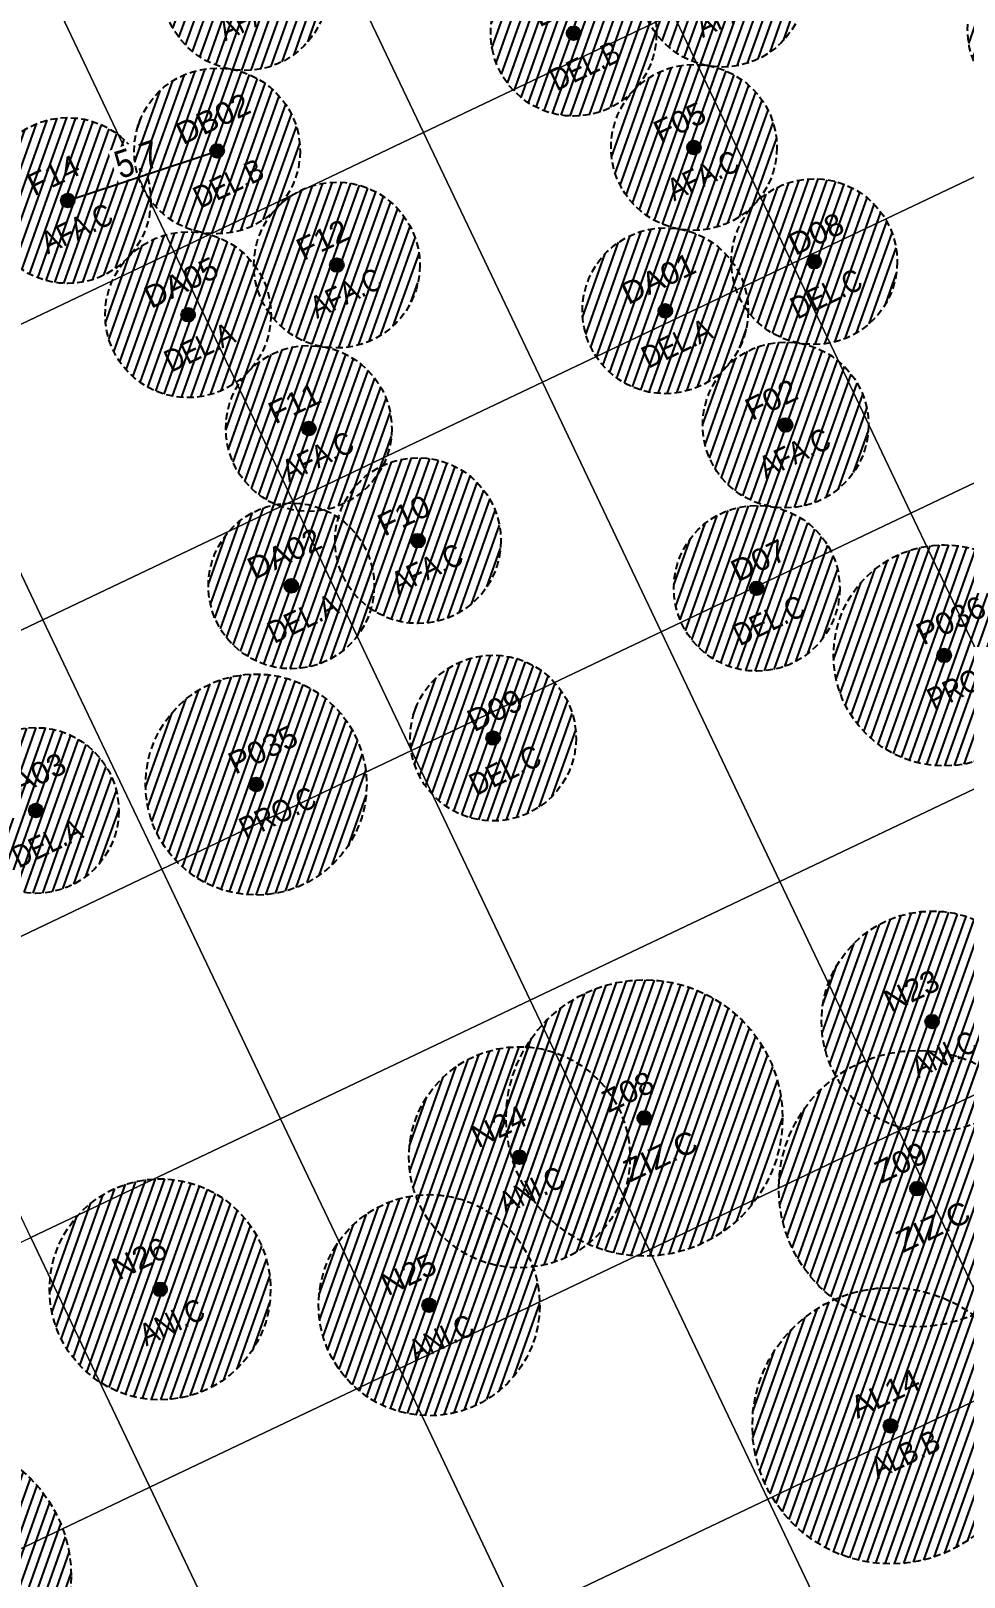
# Model space of a CAD drawing. Header units: metres. Extents: x 679599 to 680038, y 2748524 to 2748844.
# Drawn here: x 679709.6 to 679743.4, y 2748586.6 to 2748642.5 of the extents above; entities that cross this region are included whole.
import ezdxf

# ---------------------------------------------------------------- set-up
doc = ezdxf.new("R2010")
doc.units = ezdxf.units.M
doc.linetypes.add('HIDDEN', pattern=[0.375, 0.25, -0.125])
doc.layers.add('00-GRID_PLANTATION', color=7, linetype='Continuous', lineweight=0, true_color=0xff9c7a)
for name, color, linetype in [('02-L-Setting Out_Dimensions', 250, 'Continuous'), ('COTAUX', 7, 'Continuous'), ('SL_TREE_CANOPY', 251, 'HIDDEN'), ('SL_TREE_ID', 162, 'Continuous'), ('SL_TREE_LEGEND', 7, 'Continuous'), ('SL_TREE_TRUNK', 251, 'Continuous')]:
    doc.layers.add(name, color=color, linetype=linetype)
for name, color, linetype, true_color in [('SL_TREE__DELONIX_REGIA', 7, 'Continuous', 0x8f2400), ('SL_TREE_ACACIA_FARNESIANA', 7, 'Continuous', 0xe0e000), ('SL_TREE_ACACIA_NILOTICA', 7, 'Continuous', 0x264d00), ('SL_TREE_ALBIZIA_LEBBECK', 7, 'Continuous', 0xa3a300), ('SL_TREE_PROSOPIS_CINERARIA', 7, 'Continuous', 0x5f7f00), ('SL_TREE_ZIZIPHUS_SPINA', 7, 'Continuous', 0xc6d408)]:
    doc.layers.add(name, color=color, linetype=linetype, true_color=true_color)
doc.styles.add('E100', font='verdana.ttf', dxfattribs={"height": 0.4})
doc.styles.get("Standard").update_dxf_attribs({"font": 'arial.ttf'})
doc.styles.add('TER-200', font='ARIALN.TTF', dxfattribs={"height": 1})
doc.dimstyles.new('E250', dxfattribs={"dimscale": 0.03, "dimtxt": 0.4, "dimasz": 0.5, "dimexe": 0.1, "dimexo": 1, "dimgap": 4, "dimtad": 1, "dimzin": 0, "dimdsep": 46, "dimtxsty": 'E100', "dimblk1": 'LINCOT200', "dimblk2": 'LINCOT200', "dimsah": 1, "dimcen": 0.1, "dimdle": 0.1, "dimse1": 1, "dimse2": 1, "dimclrt": 256, "dimadec": 0, "dimazin": 0, "dimtfac": 0.01538461538461539, "dimtofl": 0, "dimtmove": 0, "dimatfit": 3, "dimldrblk": 'LINCOT200', "dimfxl": 1, "dimtolj": 1, "dimtzin": 0, "dimarcsym": 0})
pattern_1 = [(45, (0, 0), (-0.2245064030267289, 0.2245064030267289), [])]
pattern_2 = [(70.44812939262282, (0, -4.656612873077393e-10), (-0.2991926023986827, 0.106254584230064), [])]

# ---------------------------------------------------------------- blocks, each defined once
blk = doc.blocks.new('Ziziphus_spina_christi')
h = blk.add_hatch()
h.set_pattern_fill('ANSI31', color=256, scale=0.1)
h.set_pattern_definition(pattern_1)
edge = h.paths.add_edge_path()
edge.add_arc((-6.661338147750939e-16, -8.881784197001252e-16), 5.000000000000001, 0, 360)
at = {"layer": 'SL_TREE_TRUNK'}
h = blk.add_hatch(color=256, dxfattribs=at)
h.dxf.hatch_style = 1
edge = h.paths.add_edge_path()
edge.add_arc((0, 0), 0.2500003876001918, 0, 360)
at = {"layer": 'SL_TREE_CANOPY', "linetype": 'HIDDEN'}
blk.add_circle((0, 0), 5, dxfattribs=at)
at = {"layer": 'SL_TREE_TRUNK'}
blk.add_circle((0, 0), 0.2500003876001918, dxfattribs=at)
at = {"layer": 'SL_TREE_ID'}
blk.add_attdef('ID', (-1.090554446818487, 0.7152588476904356), '', height=0.8, rotation=0.000420918299423, dxfattribs=at)
at = {"layer": 'SL_TREE_LEGEND'}
blk.add_attdef('NOMBRE_ESPECIE', (-1.464163609154383, -1.887849904743556), '', height=0.8, rotation=0.000420918299423, dxfattribs=at)
blk = doc.blocks.new('Acacia_pycnantha')
h = blk.add_hatch()
h.set_pattern_fill('ANSI31', color=256, scale=0.1)
h.set_pattern_definition(pattern_1)
edge = h.paths.add_edge_path()
edge.add_arc((-2.328306436538696e-10, 0), 2.999999999974137, 3.180554681463517e-15, 360)
at = {"layer": 'SL_TREE_TRUNK'}
h = blk.add_hatch(color=256, dxfattribs=at)
h.dxf.hatch_style = 1
edge = h.paths.add_edge_path()
edge.add_arc((2.328306436538696e-10, 0), 0.2500003876001918, 0, 360)
at = {"layer": 'SL_TREE_CANOPY', "linetype": 'HIDDEN'}
blk.add_circle((2.328306436538696e-10, 0), 3, dxfattribs=at)
at = {"layer": 'SL_TREE_TRUNK'}
blk.add_circle((2.328306436538696e-10, 0), 0.2500003876001918, dxfattribs=at)
at = {"layer": 'SL_TREE_ID'}
blk.add_attdef('ID', (-1.037253160461781, 0.6508105848674965), '', height=0.8, rotation=0.000420918299423, dxfattribs=at)
at = {"layer": 'SL_TREE_LEGEND', "insert": (-1.489660865123959, -0.6532864519394934), "char_height": 0.8, "attachment_point": 1, "rotation": 0.012362144525415425, "style": 'TER-200'}
blk.add_mtext_dynamic_manual_height_columns('AFA.C', width=38.77958347063934, gutter_width=12.50001938000959, heights=[0], dxfattribs=at)
blk = doc.blocks.new('Acacia_nilotica')
h = blk.add_hatch()
h.set_pattern_fill('ANSI31', color=256, scale=0.1)
h.set_pattern_definition(pattern_1)
edge = h.paths.add_edge_path()
edge.add_arc((-6.661338147750939e-16, -8.881784197001252e-16), 3.999999999999999, 0, 360)
at = {"layer": 'SL_TREE_TRUNK'}
h = blk.add_hatch(color=256, dxfattribs=at)
h.dxf.hatch_style = 1
edge = h.paths.add_edge_path()
edge.add_arc((0, 0), 0.2500003876001918, 0, 360)
at = {"layer": 'SL_TREE_CANOPY', "linetype": 'HIDDEN'}
blk.add_circle((0, 0), 4, dxfattribs=at)
at = {"layer": 'SL_TREE_TRUNK'}
blk.add_circle((0, 0), 0.2500003876001918, dxfattribs=at)
at = {"layer": 'SL_TREE_ID'}
blk.add_attdef('ID', (-1.213950848484089, 0.9305009110162956), '', height=0.8, rotation=0.000420918299423, dxfattribs=at)
at = {"layer": 'SL_TREE_LEGEND', "insert": (-1.34179218168218, -0.8530613644979894), "char_height": 0.8, "attachment_point": 1, "style": 'TER-200'}
blk.add_mtext_dynamic_manual_height_columns('ANI.C', width=38.77952334683659, gutter_width=12.5, heights=[0], dxfattribs=at)
blk = doc.blocks.new('Albizia_lebbeck')
h = blk.add_hatch()
h.set_pattern_fill('ANSI31', color=256, scale=0.1)
h.set_pattern_definition(pattern_1)
edge = h.paths.add_edge_path()
edge.add_arc((0, 4.656612873077393e-10), 4.999999999981005, -25.44812939262281, 334.5518706073772)
at = {"layer": 'SL_TREE_TRUNK'}
h = blk.add_hatch(color=256, dxfattribs=at)
h.dxf.hatch_style = 1
edge = h.paths.add_edge_path()
edge.add_arc((2.328306436538696e-10, 0), 0.2500003876001918, 0, 360)
at = {"layer": 'SL_TREE_CANOPY', "linetype": 'HIDDEN'}
blk.add_circle((2.328306436538696e-10, 0), 5, dxfattribs=at)
at = {"layer": 'SL_TREE_TRUNK'}
blk.add_circle((2.328306436538696e-10, 0), 0.2500003876001918, dxfattribs=at)
at = {"layer": 'SL_TREE_ID'}
blk.add_attdef('ID', (-0.9810078069718458, 0.7368421231547302), '', height=0.8, rotation=0.000420918299423, dxfattribs=at)
at = {"layer": 'SL_TREE_LEGEND', "insert": (-1.25964832330942, -0.7561016048520699), "char_height": 0.8, "attachment_point": 1, "rotation": 0.012362144525415425, "style": 'TER-200'}
blk.add_mtext_dynamic_manual_height_columns('ALB.B', width=38.77958347063934, gutter_width=12.50001938000959, heights=[0], dxfattribs=at)
blk = doc.blocks.new('Prosopis_cineraria')
h = blk.add_hatch()
h.set_pattern_fill('ANSI31', color=256, scale=0.1)
h.set_pattern_definition(pattern_1)
edge = h.paths.add_edge_path()
edge.add_arc((-1.862645149230957e-09, -1.396983861923218e-09), 4.000000002159871, 0, 360)
at = {"layer": 'SL_TREE_TRUNK'}
h = blk.add_hatch(color=256, dxfattribs=at)
h.dxf.hatch_style = 1
edge = h.paths.add_edge_path()
edge.add_arc((0, 0), 0.25, 0, 360)
at = {"layer": 'SL_TREE_CANOPY', "linetype": 'HIDDEN'}
blk.add_circle((0, 0), 4, dxfattribs=at)
at = {"layer": 'SL_TREE_TRUNK'}
blk.add_circle((0, 0), 0.25, dxfattribs=at)
at = {"layer": 'SL_TREE_ID'}
blk.add_attdef('ID', (-0.5349555176233096, 0.6443084545875202), '', height=0.8, rotation=0.000420918299423, dxfattribs=at)
at = {"layer": 'SL_TREE_LEGEND', "insert": (-1.190907274773998, -0.8530613649636507), "char_height": 0.8, "attachment_point": 1, "style": 'TER-200'}
blk.add_mtext_dynamic_manual_height_columns('PRO.C', width=38.77952334683659, gutter_width=12.5, heights=[0], dxfattribs=at)
blk = doc.blocks.new('Delonix_regia')
h = blk.add_hatch()
h.set_pattern_fill('ANSI31', color=256, scale=0.1)
h.set_pattern_definition(pattern_1)
edge = h.paths.add_edge_path()
edge.add_arc((2.328306436538696e-10, 4.656612873077393e-10), 3.000000000087448, -25.44812939262281, 334.5518706073772)
at = {"layer": 'SL_TREE_TRUNK'}
h = blk.add_hatch(color=256, dxfattribs=at)
h.dxf.hatch_style = 1
edge = h.paths.add_edge_path()
edge.add_arc((2.328306436538696e-10, 4.656612873077393e-10), 0.2500003876001918, 0, 360)
at = {"layer": 'SL_TREE_CANOPY', "linetype": 'HIDDEN'}
blk.add_circle((2.328306436538696e-10, 4.656612873077393e-10), 3, dxfattribs=at)
at = {"layer": 'SL_TREE_TRUNK'}
blk.add_circle((2.328306436538696e-10, 4.656612873077393e-10), 0.2500003876001918, dxfattribs=at)
at = {"layer": 'SL_TREE_ID'}
blk.add_attdef('ID', (-0.5349555346349746, 0.4832313426098871), '', height=0.8, rotation=0.000420918299423, dxfattribs=at)
at = {"layer": 'SL_TREE_LEGEND', "insert": (-1.457995555715023, -0.8330300198867917), "char_height": 0.8, "attachment_point": 1, "style": 'TER-200'}
blk.add_mtext_dynamic_manual_height_columns('DEL.C', width=38.77952334683659, gutter_width=12.5, heights=[0], dxfattribs=at)
blk = doc.blocks.new('LINCOT200')
for p, q in [((0, -9.999961704014428), (0, 10.00003829598555)), ((3.694822225952521e-13, 3.829598557558711e-05), (10.00000000000051, 3.829598557558711e-05))]:
    blk.add_line(p, q)
at = {"const_width": 1.875}
blk.add_lwpolyline([(3.535533801624467, -3.535495714255788), (-3.535533950636761, 3.535572157214077)], dxfattribs=at)
at = {"layer": 'COTAUX'}
blk.add_line((0, 0), (-1.249999999999915, 0), dxfattribs=at)
blk = doc.blocks.new('*D40')
at = {"layer": '02-L-Setting Out_Dimensions', "color": 0, "lineweight": -2, "transparency": 16777216}
blk.add_line((679710.983915646, 2748636.386131498), (679716.3567143482, 2748638.170115397), dxfattribs=at)
at = {"layer": 'Defpoints', "color": 0, "transparency": 16777216}
for p in [(679716.3709501115, 2748638.174842239), (679716.3709501115, 2748638.174842239), (679710.9696798827, 2748636.381404656)]:
    blk.add_point(p, dxfattribs=at)
at = {"layer": '02-L-Setting Out_Dimensions', "color": 0, "lineweight": -2, "transparency": 16777216, "xscale": 0.015, "yscale": 0.015, "zscale": 0.015}
for p, rotation in [((679716.3709501115, 2748638.174842239), 18.36822892646921), ((679710.9696798826, 2748636.381404656), 198.3682289264692)]:
    blk.add_blockref('LINCOT200', p, dxfattribs=dict(at, rotation=rotation))
at = {"layer": '02-L-Setting Out_Dimensions', "transparency": 16777216, "insert": (679713.472251917, 2748637.874627184), "char_height": 1, "attachment_point": 5, "rotation": 18.36822892646921, "style": 'TER-200', "bg_fill": 3, "box_fill_scale": 1.1, "bg_fill_color": 256, "bg_fill_true_color": 13158600, "bg_fill_transparency": 0}
blk.add_mtext('\\A1;5.7', dxfattribs=at)
blk = doc.blocks.new('delonix.A')
h = blk.add_hatch()
h.set_pattern_fill('ANSI31', color=256, scale=0.1, angle=25.44812939262281)
h.set_pattern_definition(pattern_2)
edge = h.paths.add_edge_path()
edge.add_arc((0, 0), 3.000000000087448, 6.361109362927034e-15, 360)
at = {"layer": 'SL_TREE_TRUNK'}
h = blk.add_hatch(color=256, dxfattribs=at)
h.dxf.hatch_style = 1
edge = h.paths.add_edge_path()
edge.add_arc((0, 0), 0.2500003876001918, 0, 360)
at = {"layer": 'SL_TREE_CANOPY', "linetype": 'HIDDEN'}
blk.add_circle((0, 0), 3, dxfattribs=at)
at = {"layer": 'SL_TREE_TRUNK'}
blk.add_circle((0, 0), 0.2500003876001918, dxfattribs=at)
at = {"layer": 'SL_TREE_ID'}
blk.add_attdef('ID', (-1.33993822935482, 0.2064761969521947), '', height=0.8, rotation=25.44855030298583, dxfattribs=at)
at = {"layer": 'SL_TREE_LEGEND', "insert": (-0.9585852101445198, -1.378696649335325), "char_height": 0.8, "attachment_point": 1, "rotation": 25.448129392622818, "style": 'TER-200'}
blk.add_mtext_dynamic_manual_height_columns('DEL.A', width=38.77952334683659, gutter_width=12.5, heights=[0], dxfattribs=at)
blk = doc.blocks.new('Delonix.B')
h = blk.add_hatch()
h.set_pattern_fill('ANSI31', color=256, scale=0.1, angle=25.44812939262281)
h.set_pattern_definition(pattern_2)
edge = h.paths.add_edge_path()
edge.add_arc((0, 0), 3.000000000087448, 6.361109362927034e-15, 360)
at = {"layer": 'SL_TREE_TRUNK'}
h = blk.add_hatch(color=256, dxfattribs=at)
h.dxf.hatch_style = 1
edge = h.paths.add_edge_path()
edge.add_arc((0, 0), 0.2500003876001918, 0, 360)
at = {"layer": 'SL_TREE_CANOPY', "linetype": 'HIDDEN'}
blk.add_circle((0, 0), 3, dxfattribs=at)
at = {"layer": 'SL_TREE_TRUNK'}
blk.add_circle((0, 0), 0.2500003876001918, dxfattribs=at)
at = {"layer": 'SL_TREE_ID'}
blk.add_attdef('ID', (-1.237425848712602, 0.2064765735011943), '', height=0.8, rotation=25.44855030298583, dxfattribs=at)
at = {"layer": 'SL_TREE_LEGEND', "insert": (-0.9585852101445198, -1.378696649335325), "char_height": 0.8, "attachment_point": 1, "rotation": 25.448129392622818, "style": 'TER-200'}
blk.add_mtext_dynamic_manual_height_columns('DEL.B', width=38.77952334683659, gutter_width=12.5, heights=[0], dxfattribs=at)

msp = doc.modelspace()

# ---------------------------------------------------------------- linework, layer by layer
at = {"layer": '00-GRID_PLANTATION'}
for points in [[(679719.5404986639, 2748647.867377733), (679728.5702781018, 2748652.164246744), (679732.8671471127, 2748643.134467305), (679723.8373676742, 2748638.837598294)], [(679710.5107192252, 2748643.570508722), (679719.5404986639, 2748647.867377733), (679723.8373676742, 2748638.837598294), (679714.8075882359, 2748634.540729284)], [(679732.8671471126, 2748643.134467306), (679741.8969265505, 2748647.431336317), (679746.1937955616, 2748638.401556878), (679737.164016123, 2748634.104687867)], [(679701.4809397875, 2748639.273639711), (679710.510719226, 2748643.570508722), (679714.8075882365, 2748634.540729284), (679705.7778087981, 2748630.243860273)], [(679723.8373676745, 2748638.837598295), (679732.8671471127, 2748643.134467306), (679737.1640161233, 2748634.104687867), (679728.1342366851, 2748629.807818857)], [(679714.807588236, 2748634.540729284), (679723.8373676745, 2748638.837598295), (679728.1342366851, 2748629.807818857), (679719.1044572466, 2748625.510949845)], [(679737.1640161233, 2748634.104687868), (679746.1937955614, 2748638.401556878), (679750.4906645721, 2748629.37177744), (679741.4608851337, 2748625.074908429)], [(679705.7778087982, 2748630.243860274), (679714.8075882365, 2748634.540729284), (679719.104457247, 2748625.510949846), (679710.0746778089, 2748621.214080835)], [(679728.1342366849, 2748629.807818857), (679737.1640161233, 2748634.104687868), (679741.460885134, 2748625.074908429), (679732.4311056958, 2748620.778039419)], [(679696.7480293601, 2748625.946991262), (679705.7778087984, 2748630.243860274), (679710.074677809, 2748621.214080835), (679701.0448983707, 2748616.917211824)], [(679719.1044572468, 2748625.510949846), (679728.1342366849, 2748629.807818857), (679732.4311056958, 2748620.778039419), (679723.4013262575, 2748616.481170408)], [(679741.4608851337, 2748625.074908429), (679750.4906645721, 2748629.37177744), (679754.7875335828, 2748620.341998002), (679745.7577541445, 2748616.04512899)], [(679710.0746778089, 2748621.214080835), (679719.1044572472, 2748625.510949846), (679723.4013262579, 2748616.481170407), (679714.3715468193, 2748612.184301397)], [(679732.4311056958, 2748620.778039419), (679741.460885134, 2748625.074908429), (679745.7577541448, 2748616.045128991), (679736.7279747066, 2748611.74825998)], [(679701.0448983707, 2748616.917211824), (679710.0746778093, 2748621.214080835), (679714.3715468198, 2748612.184301396), (679705.3417673816, 2748607.887432386)], [(679723.4013262575, 2748616.481170408), (679732.4311056958, 2748620.778039419), (679736.7279747066, 2748611.74825998), (679727.6981952678, 2748607.451390969)], [(679714.3715468193, 2748612.184301397), (679723.4013262579, 2748616.481170407), (679727.6981952686, 2748607.451390969), (679718.6684158302, 2748603.154521958)], [(679736.7279747063, 2748611.748259981), (679745.7577541446, 2748616.045128991), (679750.0546231554, 2748607.015349553), (679741.0248437172, 2748602.718480542)], [(679705.3417673816, 2748607.887432386), (679714.3715468198, 2748612.184301396), (679718.6684158307, 2748603.154521958), (679709.6386363921, 2748598.857652947)], [(679727.6981952679, 2748607.45139097), (679736.7279747063, 2748611.748259981), (679741.0248437172, 2748602.718480542), (679731.9950642788, 2748598.421611531)], [(679718.6684158305, 2748603.154521958), (679727.6981952684, 2748607.45139097), (679731.9950642795, 2748598.42161153), (679722.9652848409, 2748594.12474252)], [(679741.0248437172, 2748602.718480542), (679750.0546231554, 2748607.015349553), (679754.3514921663, 2748597.985570114), (679745.3217127275, 2748593.688701103)], [(679709.6386363923, 2748598.857652947), (679718.6684158307, 2748603.154521958), (679722.9652848411, 2748594.12474252), (679713.9355054031, 2748589.827873509)], [(679731.9950642787, 2748598.421611532), (679741.0248437175, 2748602.718480542), (679745.3217127277, 2748593.688701104), (679736.2919332894, 2748589.391832093)], [(679700.608856954, 2748594.560783937), (679709.6386363923, 2748598.857652947), (679713.9355054031, 2748589.827873509), (679704.9057259642, 2748585.531004498)], [(679722.9652848411, 2748594.124742519), (679731.9950642796, 2748598.42161153), (679736.2919332902, 2748589.391832091), (679727.2621538518, 2748585.094963081)], [(679713.9355054031, 2748589.827873509), (679722.9652848411, 2748594.12474252), (679727.2621538518, 2748585.094963081), (679718.2323744135, 2748580.79809407)], [(679736.29193329, 2748589.391832093), (679745.3217127284, 2748593.688701104), (679749.618581739, 2748584.658921666), (679740.5888023005, 2748580.362052654)], [(679704.9057259647, 2748585.531004498), (679713.9355054031, 2748589.82787351), (679718.2323744138, 2748580.798094071), (679709.2025949754, 2748576.50122506)], [(679727.262153852, 2748585.094963081), (679736.2919332904, 2748589.391832092), (679740.5888023011, 2748580.362052653), (679731.5590228627, 2748576.065183642)]]:
    msp.add_lwpolyline(points, close=True, dxfattribs=at)

# ---------------------------------------------------------------- block references
at = {"layer": 'SL_TREE__DELONIX_REGIA', "rotation": 25.44812939262281}
for p, values in [((679746.5147176896, 2748642.56057577), {'ID': 'D06'}), ((679737.9678853941, 2748634.170412415), {'ID': 'D08'}), ((679735.8877866061, 2748622.352073971), {'ID': 'D07'}), ((679726.3523563164, 2748616.933085053), {'ID': 'D09'})]:
    msp.add_blockref('Delonix_regia', p, dxfattribs=at).add_auto_attribs(values)
at = {"layer": 'SL_TREE__DELONIX_REGIA'}
for name, p, values in [('Delonix.B', (679729.2654471886, 2748642.432831512), {'ID': 'DB01'}), ('delonix.A', (679732.5805986278, 2748632.391749253), {'ID': 'DA01'}), ('delonix.A', (679715.3208907356, 2748632.250182508), {'ID': 'DA05'}), ('delonix.A', (679719.0555926873, 2748622.438866379), {'ID': 'DA02'}), ('delonix.A', (679709.8138417733, 2748614.314442301), {'ID': 'DA03'})]:
    msp.add_blockref(name, p, dxfattribs=at).add_auto_attribs(values)
at = {"layer": 'SL_TREE_ACACIA_FARNESIANA', "rotation": 25.44812939262281}
for p, values in [((679734.6527339548, 2748644.211494674), {'ID': 'F06'}), ((679717.3869976335, 2748644.08818711), {'ID': 'F13'}), ((679733.6166684707, 2748638.301624259), {'ID': 'F05'}), ((679710.9696798824, 2748636.381404656), {'ID': 'F14'}), ((679720.7021481419, 2748634.04710767), {'ID': 'F12'}), ((679719.6861037319, 2748628.133762277), {'ID': 'F11'}), ((679736.9318199097, 2748628.260542001), {'ID': 'F02'}), ((679723.6365473266, 2748624.076055254), {'ID': 'F10'})]:
    msp.add_blockref('Acacia_pycnantha', p, dxfattribs=at).add_auto_attribs(values)
at = {"layer": 'SL_TREE_ACACIA_NILOTICA', "rotation": 25.44812939262281}
for p, values in [((679742.2273085203, 2748606.67540191), {'ID': 'N23'}), ((679727.305634995, 2748601.766128453), {'ID': 'N24'}), ((679714.3078090304, 2748596.988255677), {'ID': 'N26'}), ((679724.0404844969, 2748596.414737727), {'ID': 'N25'})]:
    msp.add_blockref('Acacia_nilotica', p, dxfattribs=at).add_auto_attribs(values)
at = {"layer": 'SL_TREE_ALBIZIA_LEBBECK', "rotation": 25.44812939262281}
for p, values in [((679740.7262104936, 2748592.050599744), {'ID': 'AL14'}), ((679706.0973160439, 2748586.597351416), {'ID': 'AL11'})]:
    msp.add_blockref('Albizia_lebbeck', p, dxfattribs=at).add_auto_attribs(values)
at = {"layer": 'SL_TREE_PROSOPIS_CINERARIA', "rotation": 25.44812939262281}
for p, values in [((679742.6640359999, 2748619.923782169), {'ID': 'P036'}), ((679717.7807704088, 2748615.251126802), {'ID': 'P035'})]:
    msp.add_blockref('Prosopis_cineraria', p, dxfattribs=at).add_auto_attribs(values)
at = {"layer": 'SL_TREE_ZIZIPHUS_SPINA', "rotation": 25.44812939262281}
for p, values in [((679731.8216504535, 2748603.185978891), {'ID': 'Z08', 'NOMBRE_ESPECIE': 'ZIZ.C'}), ((679741.6837314346, 2748600.630431829), {'ID': 'Z09', 'NOMBRE_ESPECIE': 'ZIZ.C'})]:
    msp.add_blockref('Ziziphus_spina_christi', p, dxfattribs=at).add_auto_attribs(values)

# ---------------------------------------------------------------- next in the draw order: dimensions: what is measured, and where the dimension line sits
at = {"layer": '02-L-Setting Out_Dimensions'}
dim = msp.add_aligned_dim(p1=(679710.9696798826, 2748636.381404656), p2=(679716.3709501115, 2748638.174842239), distance=0, dimstyle='E250', override={"dimtxt": 0.8, "dimdec": 1, "dimtxsty": 'TER-200', "dimtfill": 1, "dimtfillclr": 7}, dxfattribs=at)
dim.commit()
dim.dimension.update_dxf_attribs({"geometry": '*D40', "text_midpoint": (679713.472251917, 2748637.874627184)})

# ---------------------------------------------------------------- next in the draw order: block references
at = {"layer": 'SL_TREE__DELONIX_REGIA'}
msp.add_blockref('Delonix.B', (679716.3709501115, 2748638.174842239), dxfattribs=at).add_auto_attribs({'ID': 'DB02'})

doc.saveas('drawing.dxf')
